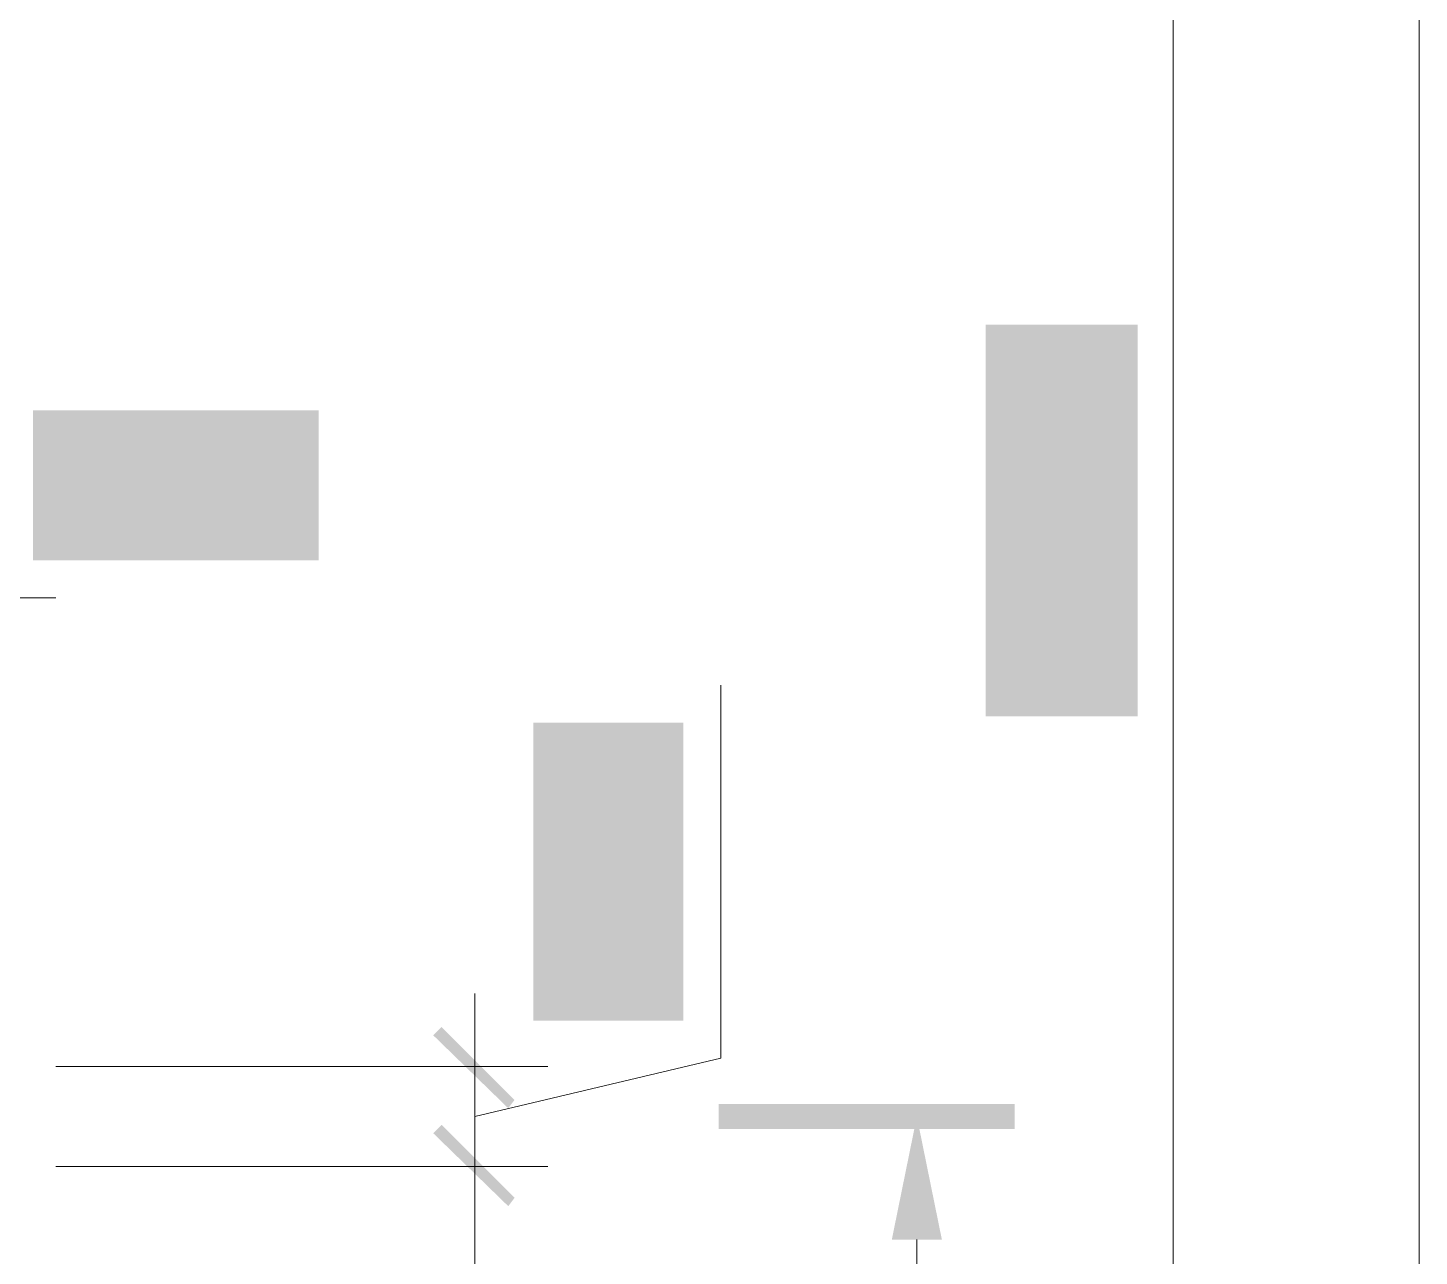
# Model space of a CAD drawing. Header units: millimetres. Extents: x -383313 to -161684, y -117025 to 99224.
# Drawn here: x -319992 to -317166, y -4075 to -1579 of the extents above; entities that cross this region are included whole.
import ezdxf

# ---------------------------------------------------------------- set-up
doc = ezdxf.new("R2010")
doc.units = ezdxf.units.MM
doc.header["$MEASUREMENT"] = 0
doc.layers.add('PDF_Geometry', color=7, linetype='Continuous')
doc.layers.add('PDF_Solid Fills', color=7, linetype='Continuous')

# ---------------------------------------------------------------- blocks, each defined once
blk = doc.blocks.new('A$Cf5759c35')
at = {"layer": 'PDF_Solid Fills'}
for points in [[(40440.9, 15976.6), (40440.9, 15976.6), (40440.9, 15951.2), (40445.1, 15947), (40445.1, 15942.7), (40449.3, 15934.3), (40453.6, 15930), (40453.6, 15930), (40457.8, 15925.8), (40466.3, 15921.6), (40466.3, 15976.6), (40466.3, 15976.6), (40466.3, 15985.1), (40466.3, 15989.3), (40470.5, 15997.8), (40474.7, 16002), (40479, 16006.2), (40487.4, 16010.5), (40487.4, 16010.5), (40491.7, 16014.7), (40495.9, 16014.7), (40500.1, 16018.9), (40504.4, 16018.9), (40508.6, 16018.9), (40517.1, 16023.2), (40525.5, 16023.2), (40529.8, 16023.2), (40538.2, 16023.2), (40546.7, 16023.2), (40559.4, 16023.2), (40567.9, 16023.2), (40567.9, 16023.2), (40580.6, 16023.2), (40589, 16023.2), (40597.5, 16023.2), (40606, 16023.2), (40610.2, 16023.2), (40618.7, 16023.2), (40627.1, 16018.9), (40631.4, 16018.9), (40635.6, 16018.9), (40639.8, 16014.7), (40644.1, 16014.7), (40648.3, 16010.5), (40652.5, 16010.5), (40656.8, 16006.2), (40661, 15997.8), (40665.2, 15993.5), (40669.5, 15989.3), (40669.5, 15980.8), (40669.5, 15976.6), (40673.7, 15921.6), (40677.9, 15925.8), (40682.2, 15930), (40686.4, 15934.3), (40686.4, 15942.7), (40690.6, 15947), (40690.6, 15955.4), (40694.9, 15959.7), (40694.9, 15968.1), (40694.9, 15976.6), (40694.9, 15976.6), (40694.9, 15985.1), (40694.9, 15989.3), (40690.6, 15997.8), (40690.6, 16002), (40686.4, 16010.5), (40682.2, 16014.7), (40682.2, 16018.9), (40677.9, 16023.2), (40673.7, 16027.4), (40669.5, 16031.6), (40665.2, 16035.9), (40656.8, 16040.1), (40652.5, 16040.1), (40644.1, 16044.3), (40639.8, 16048.6), (40635.6, 16048.6), (40631.4, 16048.6), (40627.1, 16052.8), (40618.7, 16052.8), (40614.4, 16052.8), (40606, 16052.8), (40597.5, 16057), (40593.3, 16057), (40584.8, 16057), (40576.3, 16057), (40567.9, 16057), (40563.6, 16057), (40555.2, 16057), (40546.7, 16057), (40538.2, 16057), (40534, 16057), (40525.5, 16052.8), (40521.3, 16052.8), (40512.8, 16052.8), (40508.6, 16052.8), (40500.1, 16048.6), (40495.9, 16048.6), (40487.4, 16044.3), (40483.2, 16040.1), (40474.7, 16040.1), (40470.5, 16035.9), (40470.5, 16035.9), (40466.3, 16031.6), (40462, 16027.4), (40453.6, 16023.2), (40449.3, 16014.7), (40449.3, 16010.5), (40445.1, 16010.5), (40445.1, 16002), (40440.9, 15997.8), (40440.9, 15989.3), (40440.9, 15980.8)], [(40466.3, 15921.6), (40470.5, 15917.3), (40474.7, 15913.1), (40483.2, 15908.9), (40487.4, 15904.6), (40495.9, 15904.6), (40495.9, 15900.4), (40504.4, 15900.4), (40508.6, 15900.4), (40517.1, 15896.2), (40521.3, 15896.2), (40529.8, 15896.2), (40534, 15896.2), (40542.5, 15896.2), (40550.9, 15896.2), (40559.4, 15891.9), (40567.9, 15891.9), (40572.1, 15891.9), (40580.6, 15891.9), (40589, 15896.2), (40597.5, 15896.2), (40606, 15896.2), (40614.4, 15896.2), (40618.7, 15896.2), (40627.1, 15900.4), (40631.4, 15900.4), (40639.8, 15904.6), (40644.1, 15904.6), (40648.3, 15908.9), (40656.8, 15908.9), (40661, 15913.1), (40665.2, 15917.3), (40669.5, 15917.3), (40673.7, 15921.6), (40669.5, 15976.6), (40669.5, 15972.4), (40669.5, 15968.1), (40665.2, 15959.7), (40665.2, 15955.4), (40661, 15951.2), (40656.8, 15942.7), (40648.3, 15938.5), (40648.3, 15938.5), (40644.1, 15938.5), (40639.8, 15934.3), (40635.6, 15934.3), (40631.4, 15930), (40622.9, 15930), (40618.7, 15930), (40610.2, 15925.8), (40601.7, 15925.8), (40593.3, 15925.8), (40584.8, 15925.8), (40576.3, 15925.8), (40567.9, 15925.8), (40559.4, 15925.8), (40550.9, 15925.8), (40542.5, 15925.8), (40534, 15925.8), (40525.5, 15925.8), (40521.3, 15930), (40512.8, 15930), (40508.6, 15930), (40500.1, 15934.3), (40495.9, 15934.3), (40491.7, 15938.5), (40487.4, 15938.5), (40483.2, 15942.7), (40479, 15947), (40474.7, 15951.2), (40470.5, 15955.4), (40466.3, 15959.7), (40466.3, 15968.1), (40466.3, 15976.6)], [(38599.4, 15883.5), (38578.2, 15883.5), (38574, 15879.2), (38569.7, 15875), (38565.5, 15866.5), (38561.3, 15862.3), (38557, 15858.1), (38552.8, 15849.6), (38548.6, 15849.6), (38540.1, 15845.4), (38535.9, 15841.1), (38531.6, 15836.9), (38523.2, 15832.7), (38565.5, 15828.4), (38565.5, 15633.7), (38599.4, 15633.7)], [(38760.2, 15883.5), (38734.8, 15883.5), (38726.4, 15879.2), (38722.1, 15875), (38717.9, 15875), (38713.7, 15870.8), (38705.2, 15866.5), (38705.2, 15862.3), (38701, 15858.1), (38696.7, 15853.8), (38692.5, 15845.4), (38688.3, 15841.1), (38688.3, 15832.7), (38688.3, 15828.4), (38688.3, 15820), (38688.3, 15815.7), (38688.3, 15807.3), (38688.3, 15803), (38692.5, 15794.6), (38696.7, 15790.3), (38696.7, 15790.3), (38701, 15781.9), (38705.2, 15777.6), (38709.4, 15777.6), (38717.9, 15773.4), (38726.4, 15769.2), (38722.1, 15769.2), (38717.9, 15764.9), (38709.4, 15764.9), (38705.2, 15760.7), (38696.7, 15756.5), (38692.5, 15752.2), (38688.3, 15748), (38688.3, 15743.8), (38684, 15739.5), (38684, 15735.3), (38679.8, 15726.8), (38679.8, 15722.6), (38675.6, 15714.1), (38675.6, 15705.7), (38675.6, 15697.2), (38679.8, 15693), (38679.8, 15684.5), (38679.8, 15680.3), (38684, 15671.8), (38688.3, 15667.6), (38692.5, 15663.3), (38696.7, 15654.9), (38701, 15650.6), (38760.2, 15654.9), (38751.8, 15654.9), (38747.5, 15654.9), (38739.1, 15659.1), (38734.8, 15663.3), (38726.4, 15663.3), (38722.1, 15667.6), (38717.9, 15676), (38713.7, 15680.3), (38713.7, 15684.5), (38709.4, 15693), (38709.4, 15697.2), (38709.4, 15705.7), (38709.4, 15709.9), (38709.4, 15718.4), (38713.7, 15726.8), (38713.7, 15731.1), (38717.9, 15735.3), (38722.1, 15739.5), (38726.4, 15743.8), (38730.6, 15748), (38739.1, 15752.2), (38743.3, 15752.2), (38751.8, 15756.5), (38760.2, 15756.5), (38760.2, 15756.5), (38819.5, 15756.5), (38815.3, 15760.7), (38806.8, 15764.9), (38802.6, 15764.9), (38794.1, 15769.2), (38794.1, 15769.2), (38802.6, 15773.4), (38806.8, 15777.6), (38815.3, 15781.9), (38760.2, 15781.9), (38751.8, 15781.9), (38747.5, 15781.9), (38739.1, 15786.1), (38734.8, 15786.1), (38730.6, 15790.3), (38726.4, 15794.6), (38722.1, 15803), (38722.1, 15807.3), (38717.9, 15815.7), (38717.9, 15820), (38717.9, 15824.2), (38717.9, 15832.7), (38722.1, 15836.9), (38726.4, 15841.1), (38730.6, 15849.6), (38734.8, 15849.6), (38739.1, 15853.8), (38743.3, 15858.1), (38751.8, 15858.1), (38760.2, 15858.1), (38815.3, 15862.3), (38811, 15866.5), (38811, 15866.5), (38802.6, 15870.8), (38798.3, 15875), (38794.1, 15879.2), (38785.6, 15879.2), (38781.4, 15883.5), (38772.9, 15883.5), (38764.5, 15883.5)], [(38815.3, 15862.3), (38760.2, 15858.1), (38772.9, 15858.1), (38777.2, 15853.8), (38781.4, 15853.8), (38789.9, 15849.6), (38789.9, 15845.4), (38794.1, 15841.1), (38798.3, 15832.7), (38798.3, 15828.4), (38798.3, 15820), (38798.3, 15815.7), (38798.3, 15811.5), (38798.3, 15803), (38794.1, 15798.8), (38789.9, 15790.3), (38785.6, 15790.3), (38781.4, 15786.1), (38772.9, 15781.9), (38768.7, 15781.9), (38760.2, 15781.9), (38815.3, 15781.9), (38819.5, 15786.1), (38823.7, 15790.3), (38823.7, 15794.6), (38828, 15798.8), (38828, 15807.3), (38832.2, 15811.5), (38832.2, 15820), (38832.2, 15824.2), (38832.2, 15832.7), (38828, 15836.9), (38828, 15845.4), (38823.7, 15849.6), (38819.5, 15853.8)], [(39026.9, 15879.2), (38899.9, 15879.2), (38878.8, 15752.2), (38908.4, 15748), (38908.4, 15752.2), (38912.6, 15756.5), (38921.1, 15760.7), (38925.3, 15764.9), (38925.3, 15764.9), (38929.6, 15769.2), (38938, 15769.2), (38946.5, 15773.4), (38950.7, 15773.4), (39014.2, 15777.6), (39014.2, 15777.6), (39010, 15781.9), (38912.6, 15781.9), (38925.3, 15849.6), (39026.9, 15849.6)], [(40440.9, 15781.9), (40440.9, 15781.9), (40440.9, 15756.5), (40445.1, 15752.2), (40445.1, 15748), (40449.3, 15739.5), (40453.6, 15735.3), (40453.6, 15735.3), (40457.8, 15731.1), (40466.3, 15726.8), (40466.3, 15781.9), (40466.3, 15781.9), (40466.3, 15790.3), (40466.3, 15794.6), (40470.5, 15803), (40474.7, 15807.3), (40479, 15811.5), (40487.4, 15815.7), (40487.4, 15815.7), (40491.7, 15820), (40495.9, 15820), (40500.1, 15824.2), (40504.4, 15824.2), (40508.6, 15824.2), (40517.1, 15828.4), (40525.5, 15828.4), (40529.8, 15828.4), (40538.2, 15828.4), (40546.7, 15828.4), (40559.4, 15828.4), (40567.9, 15828.4), (40567.9, 15828.4), (40580.6, 15828.4), (40589, 15828.4), (40597.5, 15828.4), (40606, 15828.4), (40610.2, 15828.4), (40618.7, 15828.4), (40627.1, 15824.2), (40631.4, 15824.2), (40635.6, 15824.2), (40639.8, 15820), (40644.1, 15820), (40648.3, 15815.7), (40652.5, 15815.7), (40656.8, 15811.5), (40661, 15803), (40665.2, 15798.8), (40669.5, 15794.6), (40669.5, 15786.1), (40669.5, 15781.9), (40673.7, 15726.8), (40677.9, 15731.1), (40682.2, 15735.3), (40686.4, 15739.5), (40686.4, 15748), (40690.6, 15752.2), (40690.6, 15760.7), (40694.9, 15764.9), (40694.9, 15773.4), (40694.9, 15781.9), (40694.9, 15781.9), (40694.9, 15790.3), (40694.9, 15794.6), (40690.6, 15803), (40690.6, 15807.3), (40686.4, 15815.7), (40682.2, 15820), (40682.2, 15824.2), (40677.9, 15828.4), (40673.7, 15832.7), (40669.5, 15836.9), (40665.2, 15841.1), (40656.8, 15845.4), (40652.5, 15845.4), (40644.1, 15849.6), (40639.8, 15853.8), (40635.6, 15853.8), (40631.4, 15853.8), (40627.1, 15858.1), (40618.7, 15858.1), (40614.4, 15858.1), (40606, 15858.1), (40597.5, 15862.3), (40593.3, 15862.3), (40584.8, 15862.3), (40576.3, 15862.3), (40567.9, 15862.3), (40563.6, 15862.3), (40555.2, 15862.3), (40546.7, 15862.3), (40538.2, 15862.3), (40534, 15862.3), (40525.5, 15858.1), (40521.3, 15858.1), (40512.8, 15858.1), (40508.6, 15858.1), (40500.1, 15853.8), (40495.9, 15853.8), (40487.4, 15849.6), (40483.2, 15845.4), (40474.7, 15845.4), (40470.5, 15841.1), (40470.5, 15841.1), (40466.3, 15836.9), (40462, 15832.7), (40453.6, 15828.4), (40449.3, 15820), (40449.3, 15815.7), (40445.1, 15815.7), (40445.1, 15807.3), (40440.9, 15803), (40440.9, 15794.6), (40440.9, 15786.1)], [(38523.2, 15832.7), (38518.9, 15828.4), (38514.7, 15824.2), (38506.2, 15820), (38506.2, 15790.3), (38506.2, 15794.6), (38514.7, 15794.6), (38518.9, 15798.8), (38523.2, 15798.8), (38531.6, 15803), (38540.1, 15807.3), (38540.1, 15807.3), (38544.3, 15811.5), (38552.8, 15815.7), (38557, 15820), (38561.3, 15824.2), (38565.5, 15828.4)], [(38959.2, 15798.8), (38959.2, 15798.8), (38946.5, 15798.8), (38938, 15794.6), (38929.6, 15794.6), (38925.3, 15790.3), (38921.1, 15786.1), (38912.6, 15781.9), (39010, 15781.9), (39005.8, 15786.1), (38997.3, 15790.3), (38993.1, 15794.6), (38988.8, 15794.6), (38980.4, 15798.8), (38976.1, 15798.8), (38967.7, 15798.8)], [(39014.2, 15777.6), (38950.7, 15773.4), (38959.2, 15773.4), (38967.7, 15769.2), (38976.1, 15769.2), (38980.4, 15764.9), (38984.6, 15760.7), (38988.8, 15756.5), (38993.1, 15752.2), (38997.3, 15748), (39001.5, 15743.8), (39001.5, 15735.3), (39005.8, 15731.1), (39005.8, 15722.6), (39005.8, 15714.1), (39005.8, 15714.1), (39005.8, 15709.9), (39005.8, 15701.4), (39001.5, 15693), (39001.5, 15688.7), (38997.3, 15680.3), (38993.1, 15676), (38988.8, 15671.8), (38988.8, 15671.8), (38984.6, 15663.3), (38976.1, 15663.3), (38971.9, 15659.1), (38967.7, 15654.9), (38959.2, 15654.9), (38950.7, 15654.9), (39014.2, 15654.9), (39018.5, 15659.1), (39018.5, 15659.1), (39022.7, 15667.6), (39026.9, 15671.8), (39031.2, 15676), (39031.2, 15684.5), (39035.4, 15688.7), (39035.4, 15697.2), (39035.4, 15705.7), (39039.6, 15709.9), (39039.6, 15718.4), (39039.6, 15722.6), (39035.4, 15726.8), (39035.4, 15735.3), (39035.4, 15743.8), (39031.2, 15748), (39031.2, 15756.5), (39026.9, 15760.7), (39022.7, 15764.9), (39018.5, 15773.4)], [(40466.3, 15726.8), (40470.5, 15722.6), (40474.7, 15718.4), (40483.2, 15714.1), (40487.4, 15709.9), (40495.9, 15709.9), (40495.9, 15705.7), (40504.4, 15705.7), (40508.6, 15705.7), (40517.1, 15701.4), (40521.3, 15701.4), (40529.8, 15701.4), (40534, 15701.4), (40542.5, 15701.4), (40550.9, 15701.4), (40559.4, 15697.2), (40567.9, 15697.2), (40572.1, 15697.2), (40580.6, 15697.2), (40589, 15701.4), (40597.5, 15701.4), (40606, 15701.4), (40614.4, 15701.4), (40618.7, 15701.4), (40627.1, 15705.7), (40631.4, 15705.7), (40639.8, 15709.9), (40644.1, 15709.9), (40648.3, 15714.1), (40656.8, 15714.1), (40661, 15718.4), (40665.2, 15722.6), (40669.5, 15722.6), (40673.7, 15726.8), (40669.5, 15781.9), (40669.5, 15777.6), (40669.5, 15773.4), (40665.2, 15764.9), (40665.2, 15760.7), (40661, 15756.5), (40656.8, 15748), (40648.3, 15743.8), (40648.3, 15743.8), (40644.1, 15743.8), (40639.8, 15739.5), (40635.6, 15739.5), (40631.4, 15735.3), (40622.9, 15735.3), (40618.7, 15735.3), (40610.2, 15731.1), (40601.7, 15731.1), (40593.3, 15731.1), (40584.8, 15731.1), (40576.3, 15731.1), (40567.9, 15731.1), (40559.4, 15731.1), (40550.9, 15731.1), (40542.5, 15731.1), (40534, 15731.1), (40525.5, 15731.1), (40521.3, 15735.3), (40512.8, 15735.3), (40508.6, 15735.3), (40500.1, 15739.5), (40495.9, 15739.5), (40491.7, 15743.8), (40487.4, 15743.8), (40483.2, 15748), (40479, 15752.2), (40474.7, 15756.5), (40470.5, 15760.7), (40466.3, 15764.9), (40466.3, 15773.4), (40466.3, 15781.9)], [(38819.5, 15756.5), (38760.2, 15756.5), (38772.9, 15756.5), (38777.2, 15752.2), (38785.6, 15748), (38789.9, 15748), (38794.1, 15739.5), (38798.3, 15735.3), (38802.6, 15731.1), (38806.8, 15726.8), (38806.8, 15718.4), (38811, 15709.9), (38811, 15705.7), (38811, 15697.2), (38811, 15693), (38806.8, 15684.5), (38802.6, 15680.3), (38802.6, 15671.8), (38794.1, 15667.6), (38789.9, 15663.3), (38785.6, 15659.1), (38781.4, 15659.1), (38772.9, 15654.9), (38768.7, 15654.9), (38760.2, 15654.9), (38760.2, 15654.9), (38701, 15650.6), (38701, 15650.6), (38709.4, 15646.4), (38713.7, 15642.2), (38717.9, 15637.9), (38726.4, 15633.7), (38730.6, 15633.7), (38739.1, 15633.7), (38743.3, 15629.5), (38751.8, 15629.5), (38760.2, 15629.5), (38764.5, 15629.5), (38772.9, 15629.5), (38777.2, 15629.5), (38785.6, 15633.7), (38789.9, 15633.7), (38798.3, 15637.9), (38802.6, 15637.9), (38811, 15642.2), (38815.3, 15646.4), (38819.5, 15650.6), (38823.7, 15654.9), (38828, 15659.1), (38832.2, 15667.6), (38836.4, 15671.8), (38836.4, 15680.3), (38840.7, 15684.5), (38840.7, 15693), (38840.7, 15697.2), (38840.7, 15705.7), (38840.7, 15705.7), (38840.7, 15714.1), (38840.7, 15722.6), (38840.7, 15726.8), (38836.4, 15735.3), (38832.2, 15739.5), (38828, 15743.8), (38828, 15748), (38823.7, 15752.2)], [(38904.2, 15701.4), (38870.3, 15697.2), (38874.5, 15697.2), (38874.5, 15680.3), (38878.8, 15676), (38878.8, 15667.6), (38883, 15663.3), (38887.2, 15659.1), (38891.5, 15654.9), (38895.7, 15650.6), (38899.9, 15646.4), (38904.2, 15642.2), (38912.6, 15637.9), (38916.9, 15633.7), (38925.3, 15633.7), (38929.6, 15633.7), (38938, 15629.5), (38946.5, 15629.5), (38950.7, 15629.5), (38955, 15629.5), (38959.2, 15629.5), (38967.7, 15629.5), (38976.1, 15633.7), (38980.4, 15633.7), (38988.8, 15637.9), (38993.1, 15637.9), (38997.3, 15642.2), (39005.8, 15646.4), (39010, 15650.6), (39014.2, 15654.9), (38950.7, 15654.9), (38950.7, 15654.9), (38946.5, 15654.9), (38938, 15654.9), (38933.8, 15659.1), (38925.3, 15663.3), (38921.1, 15667.6), (38916.9, 15671.8), (38912.6, 15676), (38912.6, 15680.3), (38908.4, 15688.7), (38904.2, 15693)], [(40440.9, 15587.1), (40440.9, 15587.1), (40440.9, 15561.7), (40445.1, 15557.5), (40445.1, 15553.3), (40449.3, 15544.8), (40453.6, 15540.6), (40453.6, 15540.6), (40457.8, 15536.3), (40466.3, 15532.1), (40466.3, 15587.1), (40466.3, 15587.1), (40466.3, 15595.6), (40466.3, 15599.8), (40470.5, 15608.3), (40474.7, 15612.5), (40479, 15616.8), (40487.4, 15621), (40487.4, 15621), (40491.7, 15625.2), (40495.9, 15625.2), (40500.1, 15629.5), (40504.4, 15629.5), (40508.6, 15629.5), (40517.1, 15633.7), (40525.5, 15633.7), (40529.8, 15633.7), (40538.2, 15633.7), (40546.7, 15633.7), (40559.4, 15633.7), (40567.9, 15633.7), (40567.9, 15633.7), (40580.6, 15633.7), (40589, 15633.7), (40597.5, 15633.7), (40606, 15633.7), (40610.2, 15633.7), (40618.7, 15633.7), (40627.1, 15629.5), (40631.4, 15629.5), (40635.6, 15629.5), (40639.8, 15625.2), (40644.1, 15625.2), (40648.3, 15621), (40652.5, 15621), (40656.8, 15616.8), (40661, 15608.3), (40665.2, 15604.1), (40669.5, 15599.8), (40669.5, 15591.4), (40669.5, 15587.1), (40673.7, 15532.1), (40677.9, 15536.3), (40682.2, 15540.6), (40686.4, 15544.8), (40686.4, 15553.3), (40690.6, 15557.5), (40690.6, 15566), (40694.9, 15570.2), (40694.9, 15578.7), (40694.9, 15587.1), (40694.9, 15587.1), (40694.9, 15595.6), (40694.9, 15599.8), (40690.6, 15608.3), (40690.6, 15612.5), (40686.4, 15621), (40682.2, 15625.2), (40682.2, 15629.5), (40677.9, 15633.7), (40673.7, 15637.9), (40669.5, 15642.2), (40665.2, 15646.4), (40656.8, 15650.6), (40652.5, 15650.6), (40644.1, 15654.9), (40639.8, 15659.1), (40635.6, 15659.1), (40631.4, 15659.1), (40627.1, 15663.3), (40618.7, 15663.3), (40614.4, 15663.3), (40606, 15663.3), (40597.5, 15667.6), (40593.3, 15667.6), (40584.8, 15667.6), (40576.3, 15667.6), (40567.9, 15667.6), (40563.6, 15667.6), (40555.2, 15667.6), (40546.7, 15667.6), (40538.2, 15667.6), (40534, 15667.6), (40525.5, 15663.3), (40521.3, 15663.3), (40512.8, 15663.3), (40508.6, 15663.3), (40500.1, 15659.1), (40495.9, 15659.1), (40487.4, 15654.9), (40483.2, 15650.6), (40474.7, 15650.6), (40470.5, 15646.4), (40470.5, 15646.4), (40466.3, 15642.2), (40462, 15637.9), (40453.6, 15633.7), (40449.3, 15625.2), (40449.3, 15621), (40445.1, 15621), (40445.1, 15612.5), (40440.9, 15608.3), (40440.9, 15599.8), (40440.9, 15591.4)], [(40466.3, 15532.1), (40470.5, 15527.9), (40474.7, 15523.6), (40483.2, 15519.4), (40487.4, 15515.2), (40495.9, 15515.2), (40495.9, 15510.9), (40504.4, 15510.9), (40508.6, 15510.9), (40517.1, 15506.7), (40521.3, 15506.7), (40529.8, 15506.7), (40534, 15506.7), (40542.5, 15506.7), (40550.9, 15506.7), (40559.4, 15502.5), (40567.9, 15502.5), (40572.1, 15502.5), (40580.6, 15502.5), (40589, 15506.7), (40597.5, 15506.7), (40606, 15506.7), (40614.4, 15506.7), (40618.7, 15506.7), (40627.1, 15510.9), (40631.4, 15510.9), (40639.8, 15515.2), (40644.1, 15515.2), (40648.3, 15519.4), (40656.8, 15519.4), (40661, 15523.6), (40665.2, 15527.9), (40669.5, 15527.9), (40673.7, 15532.1), (40669.5, 15587.1), (40669.5, 15582.9), (40669.5, 15578.7), (40665.2, 15570.2), (40665.2, 15566), (40661, 15561.7), (40656.8, 15553.3), (40648.3, 15549), (40648.3, 15549), (40644.1, 15549), (40639.8, 15544.8), (40635.6, 15544.8), (40631.4, 15540.6), (40622.9, 15540.6), (40618.7, 15540.6), (40610.2, 15536.3), (40601.7, 15536.3), (40593.3, 15536.3), (40584.8, 15536.3), (40576.3, 15536.3), (40567.9, 15536.3), (40559.4, 15536.3), (40550.9, 15536.3), (40542.5, 15536.3), (40534, 15536.3), (40525.5, 15536.3), (40521.3, 15540.6), (40512.8, 15540.6), (40508.6, 15540.6), (40500.1, 15544.8), (40495.9, 15544.8), (40491.7, 15549), (40487.4, 15549), (40483.2, 15553.3), (40479, 15557.5), (40474.7, 15561.7), (40470.5, 15566), (40466.3, 15570.2), (40466.3, 15578.7), (40466.3, 15587.1)], [(40440.9, 15396.6), (40440.9, 15371.2), (40445.1, 15367), (40449.3, 15358.5), (40449.3, 15354.3), (40453.6, 15350.1), (40457.8, 15345.8), (40462, 15341.6), (40466.3, 15396.6), (40466.3, 15396.6), (40466.3, 15405.1), (40466.3, 15409.3), (40470.5, 15417.8), (40474.7, 15422), (40479, 15426.3), (40479, 15426.3), (40483.2, 15430.5), (40487.4, 15434.7), (40495.9, 15434.7), (40504.4, 15439), (40500.1, 15468.6), (40495.9, 15468.6), (40491.7, 15468.6), (40483.2, 15464.4), (40479, 15460.1), (40470.5, 15460.1), (40466.3, 15455.9), (40462, 15451.7), (40457.8, 15447.4), (40453.6, 15443.2), (40449.3, 15439), (40445.1, 15430.5), (40445.1, 15426.3), (40440.9, 15417.8), (40440.9, 15413.6), (40440.9, 15405.1)], [(40550.9, 15451.7), (40555.2, 15392.4), (40555.2, 15405.1), (40559.4, 15413.6), (40563.6, 15417.8), (40563.6, 15422), (40572.1, 15426.3), (40572.1, 15430.5), (40576.3, 15434.7), (40584.8, 15434.7), (40589, 15439), (40597.5, 15439), (40601.7, 15443.2), (40610.2, 15443.2), (40618.7, 15443.2), (40622.9, 15439), (40631.4, 15439), (40635.6, 15439), (40644.1, 15434.7), (40648.3, 15430.5), (40652.5, 15426.3), (40656.8, 15426.3), (40661, 15417.8), (40665.2, 15413.6), (40669.5, 15409.3), (40669.5, 15400.9), (40669.5, 15392.4), (40669.5, 15451.7), (40665.2, 15455.9), (40661, 15460.1), (40652.5, 15464.4), (40648.3, 15464.4), (40644.1, 15468.6), (40635.6, 15468.6), (40631.4, 15472.8), (40622.9, 15472.8), (40618.7, 15472.8), (40610.2, 15472.8), (40606, 15472.8), (40597.5, 15472.8), (40593.3, 15472.8), (40584.8, 15468.6), (40580.6, 15468.6), (40572.1, 15464.4), (40567.9, 15464.4), (40559.4, 15460.1), (40555.2, 15455.9)], [(40462, 15341.6), (40466.3, 15333.1), (40474.7, 15333.1), (40479, 15328.9), (40483.2, 15324.7), (40487.4, 15324.7), (40491.7, 15320.4), (40500.1, 15320.4), (40504.4, 15316.2), (40512.8, 15316.2), (40517.1, 15312), (40525.5, 15312), (40534, 15312), (40538.2, 15307.7), (40546.7, 15307.7), (40555.2, 15307.7), (40563.6, 15307.7), (40572.1, 15307.7), (40576.3, 15307.7), (40584.8, 15307.7), (40593.3, 15307.7), (40601.7, 15307.7), (40610.2, 15312), (40618.7, 15312), (40622.9, 15312), (40631.4, 15316.2), (40635.6, 15316.2), (40644.1, 15320.4), (40648.3, 15320.4), (40652.5, 15324.7), (40656.8, 15324.7), (40661, 15328.9), (40665.2, 15333.1), (40669.5, 15333.1), (40673.7, 15341.6), (40677.9, 15345.8), (40682.2, 15350.1), (40686.4, 15354.3), (40686.4, 15362.8), (40690.6, 15367), (40690.6, 15375.5), (40694.9, 15379.7), (40694.9, 15388.2), (40694.9, 15396.6), (40694.9, 15396.6), (40694.9, 15400.9), (40694.9, 15409.3), (40690.6, 15417.8), (40690.6, 15422), (40686.4, 15430.5), (40682.2, 15434.7), (40682.2, 15434.7), (40677.9, 15443.2), (40673.7, 15447.4), (40669.5, 15451.7), (40669.5, 15392.4), (40669.5, 15388.2), (40669.5, 15379.7), (40665.2, 15375.5), (40661, 15367), (40661, 15367), (40656.8, 15362.8), (40652.5, 15358.5), (40648.3, 15354.3), (40639.8, 15350.1), (40635.6, 15350.1), (40631.4, 15345.8), (40622.9, 15345.8), (40618.7, 15345.8), (40610.2, 15341.6), (40606, 15341.6), (40601.7, 15345.8), (40593.3, 15345.8), (40584.8, 15345.8), (40580.6, 15350.1), (40576.3, 15354.3), (40572.1, 15358.5), (40567.9, 15362.8), (40563.6, 15367), (40563.6, 15337.4), (40559.4, 15337.4), (40550.9, 15337.4), (40542.5, 15341.6), (40534, 15341.6), (40525.5, 15341.6), (40521.3, 15341.6), (40512.8, 15345.8), (40508.6, 15345.8), (40504.4, 15345.8), (40500.1, 15350.1), (40491.7, 15354.3), (40487.4, 15358.5), (40483.2, 15362.8), (40479, 15367), (40474.7, 15371.2), (40470.5, 15375.5), (40466.3, 15383.9), (40466.3, 15388.2), (40466.3, 15396.6)], [(40529.8, 15400.9), (40529.8, 15400.9), (40529.8, 15379.7), (40534, 15371.2), (40538.2, 15367), (40538.2, 15362.8), (40542.5, 15358.5), (40546.7, 15354.3), (40550.9, 15345.8), (40555.2, 15341.6), (40563.6, 15337.4), (40563.6, 15367), (40559.4, 15375.5), (40559.4, 15379.7), (40555.2, 15388.2), (40555.2, 15392.4), (40550.9, 15451.7), (40546.7, 15447.4), (40542.5, 15443.2), (40538.2, 15439), (40534, 15430.5), (40534, 15426.3), (40529.8, 15417.8), (40529.8, 15413.6), (40529.8, 15405.1)], [(39522.2, 15172.3), (39522.2, 15172.3), (39522.2, 15146.9), (39526.5, 15142.6), (39526.5, 15138.4), (39530.7, 15129.9), (39534.9, 15125.7), (39534.9, 15125.7), (39539.2, 15121.5), (39547.6, 15117.2), (39547.6, 15172.3), (39547.6, 15172.3), (39547.6, 15180.7), (39547.6, 15185), (39551.9, 15193.4), (39556.1, 15197.7), (39560.3, 15201.9), (39568.8, 15206.1), (39568.8, 15206.1), (39573, 15210.4), (39577.3, 15210.4), (39581.5, 15214.6), (39585.7, 15214.6), (39590, 15214.6), (39598.4, 15218.8), (39606.9, 15218.8), (39611.1, 15218.8), (39619.6, 15218.8), (39628.1, 15218.8), (39640.8, 15218.8), (39649.2, 15218.8), (39649.2, 15218.8), (39661.9, 15218.8), (39670.4, 15218.8), (39678.9, 15218.8), (39687.3, 15218.8), (39691.6, 15218.8), (39700, 15218.8), (39708.5, 15214.6), (39712.7, 15214.6), (39717, 15214.6), (39721.2, 15210.4), (39725.4, 15210.4), (39729.7, 15206.1), (39733.9, 15206.1), (39738.1, 15201.9), (39742.4, 15193.4), (39746.6, 15189.2), (39750.8, 15185), (39750.8, 15176.5), (39750.8, 15172.3), (39755.1, 15117.2), (39759.3, 15121.5), (39763.5, 15125.7), (39767.8, 15129.9), (39767.8, 15138.4), (39772, 15142.6), (39772, 15151.1), (39776.2, 15155.3), (39776.2, 15163.8), (39776.2, 15172.3), (39776.2, 15172.3), (39776.2, 15180.7), (39776.2, 15185), (39772, 15193.4), (39772, 15197.7), (39767.8, 15206.1), (39763.5, 15210.4), (39763.5, 15214.6), (39759.3, 15218.8), (39755.1, 15223.1), (39750.8, 15227.3), (39746.6, 15231.5), (39738.1, 15235.8), (39733.9, 15235.8), (39725.4, 15240), (39721.2, 15244.2), (39717, 15244.2), (39712.7, 15244.2), (39708.5, 15248.5), (39700, 15248.5), (39695.8, 15248.5), (39687.3, 15248.5), (39678.9, 15252.7), (39674.6, 15252.7), (39666.2, 15252.7), (39657.7, 15252.7), (39649.2, 15252.7), (39645, 15252.7), (39636.5, 15252.7), (39628.1, 15252.7), (39619.6, 15252.7), (39615.4, 15252.7), (39606.9, 15248.5), (39602.7, 15248.5), (39594.2, 15248.5), (39590, 15248.5), (39581.5, 15244.2), (39577.3, 15244.2), (39568.8, 15240), (39564.6, 15235.8), (39556.1, 15235.8), (39551.9, 15231.5), (39551.9, 15231.5), (39547.6, 15227.3), (39543.4, 15223.1), (39534.9, 15218.8), (39530.7, 15210.4), (39530.7, 15206.1), (39526.5, 15206.1), (39526.5, 15197.7), (39522.2, 15193.4), (39522.2, 15185), (39522.2, 15176.5)], [(39547.6, 15117.2), (39551.9, 15113), (39556.1, 15108.8), (39564.6, 15104.5), (39568.8, 15100.3), (39577.3, 15100.3), (39577.3, 15096.1), (39585.7, 15096.1), (39590, 15096.1), (39598.4, 15091.8), (39602.7, 15091.8), (39611.1, 15091.8), (39615.4, 15091.8), (39623.8, 15091.8), (39632.3, 15091.8), (39640.8, 15087.6), (39649.2, 15087.6), (39653.5, 15087.6), (39661.9, 15087.6), (39670.4, 15091.8), (39678.9, 15091.8), (39687.3, 15091.8), (39695.8, 15091.8), (39700, 15091.8), (39708.5, 15096.1), (39712.7, 15096.1), (39721.2, 15100.3), (39725.4, 15100.3), (39729.7, 15104.5), (39738.1, 15104.5), (39742.4, 15108.8), (39746.6, 15113), (39750.8, 15113), (39755.1, 15117.2), (39750.8, 15172.3), (39750.8, 15168), (39750.8, 15163.8), (39746.6, 15155.3), (39746.6, 15151.1), (39742.4, 15146.9), (39738.1, 15138.4), (39729.7, 15134.2), (39729.7, 15134.2), (39725.4, 15134.2), (39721.2, 15129.9), (39717, 15129.9), (39712.7, 15125.7), (39704.3, 15125.7), (39700, 15125.7), (39691.6, 15121.5), (39683.1, 15121.5), (39674.6, 15121.5), (39666.2, 15121.5), (39657.7, 15121.5), (39649.2, 15121.5), (39640.8, 15121.5), (39632.3, 15121.5), (39623.8, 15121.5), (39615.4, 15121.5), (39606.9, 15121.5), (39602.7, 15125.7), (39594.2, 15125.7), (39590, 15125.7), (39581.5, 15129.9), (39577.3, 15129.9), (39573, 15134.2), (39568.8, 15134.2), (39564.6, 15138.4), (39560.3, 15142.6), (39556.1, 15146.9), (39551.9, 15151.1), (39547.6, 15155.3), (39547.6, 15163.8), (39547.6, 15172.3)], [(39522.2, 14977.5), (39522.2, 14977.5), (39522.2, 14952.1), (39526.5, 14947.9), (39526.5, 14943.7), (39530.7, 14935.2), (39534.9, 14931), (39534.9, 14931), (39539.2, 14926.7), (39547.6, 14922.5), (39547.6, 14977.5), (39547.6, 14977.5), (39547.6, 14986), (39547.6, 14990.2), (39551.9, 14998.7), (39556.1, 15002.9), (39560.3, 15007.2), (39568.8, 15011.4), (39568.8, 15011.4), (39573, 15015.6), (39577.3, 15015.6), (39581.5, 15019.9), (39585.7, 15019.9), (39590, 15019.9), (39598.4, 15024.1), (39606.9, 15024.1), (39611.1, 15024.1), (39619.6, 15024.1), (39628.1, 15024.1), (39640.8, 15024.1), (39649.2, 15024.1), (39649.2, 15024.1), (39661.9, 15024.1), (39670.4, 15024.1), (39678.9, 15024.1), (39687.3, 15024.1), (39691.6, 15024.1), (39700, 15024.1), (39708.5, 15019.9), (39712.7, 15019.9), (39717, 15019.9), (39721.2, 15015.6), (39725.4, 15015.6), (39729.7, 15011.4), (39733.9, 15011.4), (39738.1, 15007.2), (39742.4, 14998.7), (39746.6, 14994.5), (39750.8, 14990.2), (39750.8, 14981.8), (39750.8, 14977.5), (39755.1, 14922.5), (39759.3, 14926.7), (39763.5, 14931), (39767.8, 14935.2), (39767.8, 14943.7), (39772, 14947.9), (39772, 14956.4), (39776.2, 14960.6), (39776.2, 14969.1), (39776.2, 14977.5), (39776.2, 14977.5), (39776.2, 14986), (39776.2, 14990.2), (39772, 14998.7), (39772, 15002.9), (39767.8, 15011.4), (39763.5, 15015.6), (39763.5, 15019.9), (39759.3, 15024.1), (39755.1, 15028.3), (39750.8, 15032.6), (39746.6, 15036.8), (39738.1, 15041), (39733.9, 15041), (39725.4, 15045.3), (39721.2, 15049.5), (39717, 15049.5), (39712.7, 15049.5), (39708.5, 15053.7), (39700, 15053.7), (39695.8, 15053.7), (39687.3, 15053.7), (39678.9, 15058), (39674.6, 15058), (39666.2, 15058), (39657.7, 15058), (39649.2, 15058), (39645, 15058), (39636.5, 15058), (39628.1, 15058), (39619.6, 15058), (39615.4, 15058), (39606.9, 15053.7), (39602.7, 15053.7), (39594.2, 15053.7), (39590, 15053.7), (39581.5, 15049.5), (39577.3, 15049.5), (39568.8, 15045.3), (39564.6, 15041), (39556.1, 15041), (39551.9, 15036.8), (39551.9, 15036.8), (39547.6, 15032.6), (39543.4, 15028.3), (39534.9, 15024.1), (39530.7, 15015.6), (39530.7, 15011.4), (39526.5, 15011.4), (39526.5, 15002.9), (39522.2, 14998.7), (39522.2, 14990.2), (39522.2, 14981.8)], [(39547.6, 14922.5), (39551.9, 14918.3), (39556.1, 14914), (39564.6, 14909.8), (39568.8, 14905.6), (39577.3, 14905.6), (39577.3, 14901.3), (39585.7, 14901.3), (39590, 14901.3), (39598.4, 14897.1), (39602.7, 14897.1), (39611.1, 14897.1), (39615.4, 14897.1), (39623.8, 14897.1), (39632.3, 14897.1), (39640.8, 14892.9), (39649.2, 14892.9), (39653.5, 14892.9), (39661.9, 14892.9), (39670.4, 14897.1), (39678.9, 14897.1), (39687.3, 14897.1), (39695.8, 14897.1), (39700, 14897.1), (39708.5, 14901.3), (39712.7, 14901.3), (39721.2, 14905.6), (39725.4, 14905.6), (39729.7, 14909.8), (39738.1, 14909.8), (39742.4, 14914), (39746.6, 14918.3), (39750.8, 14918.3), (39755.1, 14922.5), (39750.8, 14977.5), (39750.8, 14973.3), (39750.8, 14969.1), (39746.6, 14960.6), (39746.6, 14956.4), (39742.4, 14952.1), (39738.1, 14943.7), (39729.7, 14939.4), (39729.7, 14939.4), (39725.4, 14939.4), (39721.2, 14935.2), (39717, 14935.2), (39712.7, 14931), (39704.3, 14931), (39700, 14931), (39691.6, 14926.7), (39683.1, 14926.7), (39674.6, 14926.7), (39666.2, 14926.7), (39657.7, 14926.7), (39649.2, 14926.7), (39640.8, 14926.7), (39632.3, 14926.7), (39623.8, 14926.7), (39615.4, 14926.7), (39606.9, 14926.7), (39602.7, 14931), (39594.2, 14931), (39590, 14931), (39581.5, 14935.2), (39577.3, 14935.2), (39573, 14939.4), (39568.8, 14939.4), (39564.6, 14943.7), (39560.3, 14947.9), (39556.1, 14952.1), (39551.9, 14956.4), (39547.6, 14960.6), (39547.6, 14969.1), (39547.6, 14977.5)], [(39522.2, 14782.8), (39522.2, 14761.6), (39526.5, 14753.2), (39526.5, 14748.9), (39530.7, 14740.5), (39530.7, 14736.2), (39534.9, 14732), (39539.2, 14727.8), (39543.4, 14723.5), (39547.6, 14719.3), (39551.9, 14715.1), (39560.3, 14710.8), (39564.6, 14706.6), (39573, 14706.6), (39577.3, 14702.4), (39585.7, 14702.4), (39594.2, 14702.4), (39598.4, 14732), (39590, 14732), (39581.5, 14736.2), (39577.3, 14736.2), (39568.8, 14740.5), (39564.6, 14744.7), (39560.3, 14748.9), (39556.1, 14748.9), (39551.9, 14757.4), (39551.9, 14761.6), (39547.6, 14765.9), (39547.6, 14774.3), (39547.6, 14782.8), (39547.6, 14846.3), (39539.2, 14837.8), (39539.2, 14837.8), (39534.9, 14833.6), (39534.9, 14829.4), (39530.7, 14825.1), (39526.5, 14816.7), (39526.5, 14812.4), (39522.2, 14804), (39522.2, 14799.7), (39522.2, 14791.3)], [(39547.6, 14846.3), (39547.6, 14782.8), (39547.6, 14799.7), (39551.9, 14804), (39556.1, 14812.4), (39560.3, 14816.7), (39560.3, 14816.7), (39564.6, 14820.9), (39568.8, 14825.1), (39577.3, 14829.4), (39581.5, 14829.4), (39590, 14829.4), (39594.2, 14829.4), (39602.7, 14829.4), (39606.9, 14825.1), (39615.4, 14825.1), (39619.6, 14820.9), (39628.1, 14816.7), (39628.1, 14812.4), (39632.3, 14808.2), (39636.5, 14804), (39640.8, 14799.7), (39649.2, 14795.5), (39653.5, 14791.3), (39657.7, 14787), (39661.9, 14778.6), (39666.2, 14774.3), (39674.6, 14765.9), (39678.9, 14761.6), (39683.1, 14753.2), (39691.6, 14748.9), (39695.8, 14740.5), (39700, 14736.2), (39704.3, 14732), (39708.5, 14727.8), (39712.7, 14723.5), (39717, 14719.3), (39721.2, 14715.1), (39725.4, 14710.8), (39733.9, 14706.6), (39738.1, 14706.6), (39746.6, 14702.4), (39750.8, 14698.1), (39750.8, 14698.1), (39759.3, 14698.1), (39763.5, 14698.1), (39772, 14693.9), (39772, 14863.2), (39742.4, 14863.2), (39742.4, 14740.5), (39742.4, 14740.5), (39738.1, 14740.5), (39729.7, 14744.7), (39725.4, 14753.2), (39725.4, 14753.2), (39721.2, 14757.4), (39717, 14761.6), (39712.7, 14765.9), (39708.5, 14774.3), (39700, 14778.6), (39695.8, 14787), (39691.6, 14787), (39687.3, 14795.5), (39683.1, 14804), (39674.6, 14808.2), (39670.4, 14812.4), (39666.2, 14816.7), (39661.9, 14825.1), (39657.7, 14829.4), (39653.5, 14829.4), (39649.2, 14833.6), (39649.2, 14837.8), (39640.8, 14842.1), (39636.5, 14846.3), (39632.3, 14850.5), (39623.8, 14850.5), (39619.6, 14854.8), (39615.4, 14854.8), (39611.1, 14859), (39602.7, 14859), (39598.4, 14859), (39590, 14859), (39590, 14859), (39581.5, 14859), (39577.3, 14859), (39568.8, 14859), (39564.6, 14854.8), (39556.1, 14850.5), (39551.9, 14850.5)]]:
    blk.add_hatch(color=8, dxfattribs=at).paths.add_polyline_path(points)
at = {"layer": 'PDF_Geometry', "color": 8, "lineweight": 13}
for points in [[(40796.5, 12534.9), (40796.5, 18834.1)], [(41296, -7835.9), (41296, 18834.1)], [(38527.4, 15527.9), (38379.2, 15527.9), (38193, 15527.9), (38040.6, 15527.9)], [(39378.3, 14473.8), (39877.8, 14592.3), (39877.8, 15350.1)], [(39378.3, 14575.4), (39378.3, 14723.5)], [(38527.4, 14575.4), (39526.5, 14575.4)], [(39378.3, 14372.2), (39378.3, 14575.4), (39378.3, 14372.2)], [(39378.3, 13013.3), (39378.3, 14524.6)], [(39378.3, 14372.2), (39378.3, 14224)], [(40275.8, 14224), (40275.8, 13673.7)]]:
    blk.add_lwpolyline(points, dxfattribs=at)
blk.add_lwpolyline([(39526.5, 14372.2), (38527.4, 14372.2)], close=True, dxfattribs=at)
at = {"layer": 'PDF_Solid Fills', "color": 8, "lineweight": 13}
for points in [[(40415.5, 15286.6), (40724.5, 15286.6), (40415.5, 16082.4)], [(40724.5, 15286.6), (40415.5, 16082.4), (40724.5, 16082.4)], [(38480.8, 15908.9), (38480.8, 15604.1), (39060.8, 15908.9)], [(38480.8, 15604.1), (39060.8, 15908.9), (39060.8, 15604.1)], [(39496.8, 14668.5), (39801.6, 14668.5), (39496.8, 15273.9)], [(39801.6, 14668.5), (39496.8, 15273.9), (39801.6, 15273.9)], [(39310.6, 14655.8), (39293.6, 14638.9), (39458.7, 14507.6)], [(39293.6, 14638.9), (39458.7, 14507.6), (39446, 14490.7)], [(40474.7, 14448.4), (40474.7, 14499.2), (39873.6, 14448.4)], [(40474.7, 14499.2), (39873.6, 14448.4), (39873.6, 14499.2)], [(40275.8, 14473.8), (40326.6, 14224), (40225, 14224)], [(39458.7, 14308.7), (39293.6, 14439.9), (39310.6, 14456.8)], [(39458.7, 14308.7), (39293.6, 14439.9), (39310.6, 14456.8)], [(39446, 14291.7), (39458.7, 14308.7), (39293.6, 14439.9)], [(39446, 14291.7), (39458.7, 14308.7), (39293.6, 14439.9)]]:
    blk.add_solid(points, dxfattribs=at)

msp = doc.modelspace()

# ---------------------------------------------------------------- block references
at = {"ltscale": 100}
msp.add_blockref('A$Cf5759c35', (-358461.97282, -18264.93104), dxfattribs=at)

doc.saveas('drawing.dxf')
